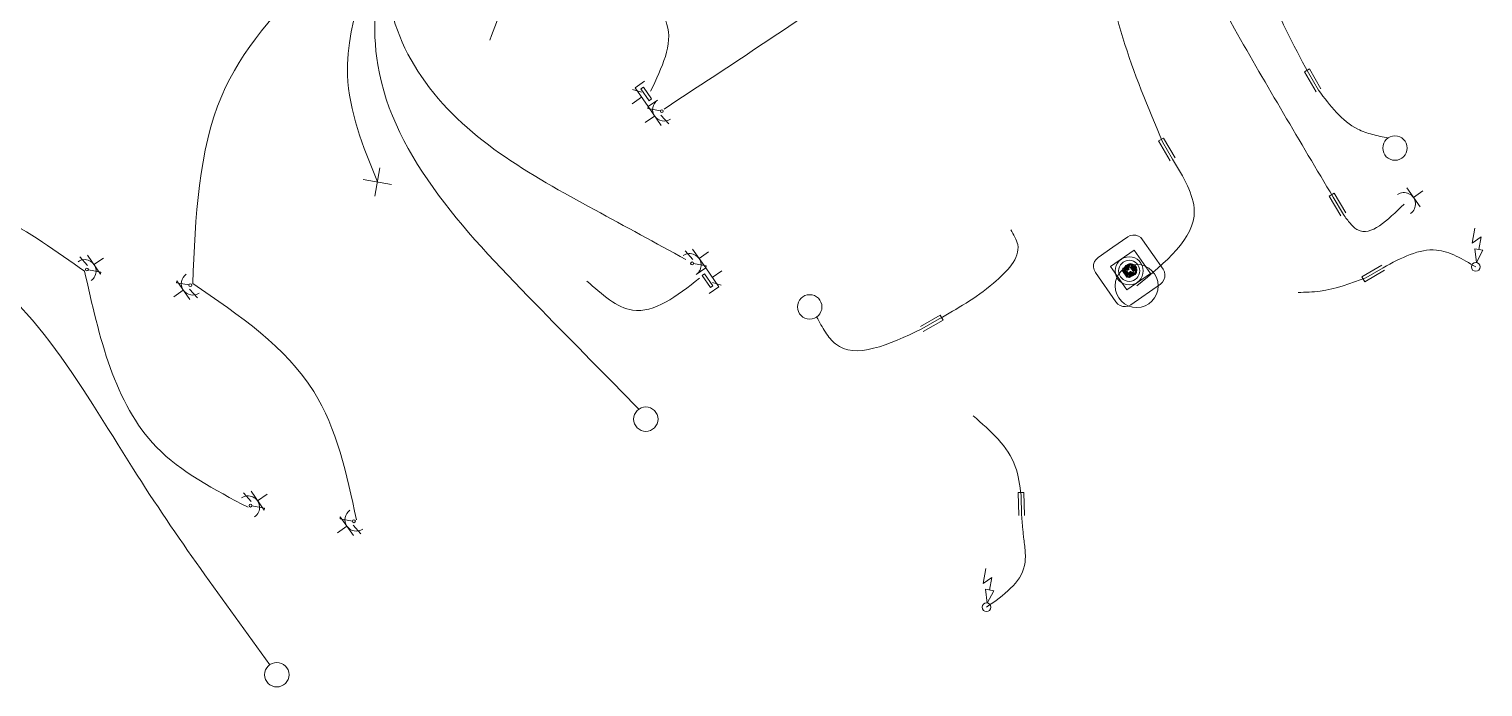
# Model space of a CAD drawing. Header units: metres. Extents: x 2747662.9 to 2747731.3, y 1250221.9 to 1250283.3.
# Drawn here: x 2747714.25 to 2747724.38, y 1250242.42 to 1250247 of the extents above; entities that cross this region are included whole.
import ezdxf

# ---------------------------------------------------------------- set-up
doc = ezdxf.new("R2010")
doc.units = ezdxf.units.M
doc.header["$MEASUREMENT"] = 0
doc.linetypes.add('EL_Hohldecke', pattern=[1500, 600, -300, 0, -300, 0, -300])
doc.layers.add('___elektro', color=7, linetype='Continuous')
doc.layers.add('___sanitär', color=7, linetype='Continuous')

msp = doc.modelspace()

# ---------------------------------------------------------------- linework, layer by layer
at = {"color": 30, "linetype": 'Continuous', "lineweight": 0, "true_color": 0xff8d1c}
for p, q in [((2747723.167, 1250246.723), (2747723.133, 1250246.702)), ((2747723.133, 1250246.702), (2747723.214, 1250246.564)), ((2747723.231, 1250246.575), (2747723.16, 1250246.695)), ((2747723.248, 1250246.585), (2747723.167, 1250246.723)), ((2747723.231, 1250246.575), (2747723.231, 1250246.575)), ((2747722.151, 1250246.242), (2747722.117, 1250246.222)), ((2747722.117, 1250246.222), (2747722.198, 1250246.084)), ((2747722.215, 1250246.094), (2747722.144, 1250246.215)), ((2747722.232, 1250246.104), (2747722.151, 1250246.242)), ((2747722.215, 1250246.094), (2747722.215, 1250246.094)), ((2747723.34, 1250245.858), (2747723.305, 1250245.838)), ((2747723.305, 1250245.838), (2747723.386, 1250245.7)), ((2747723.404, 1250245.71), (2747723.333, 1250245.83)), ((2747723.421, 1250245.72), (2747723.34, 1250245.858)), ((2747723.404, 1250245.71), (2747723.404, 1250245.71)), ((2747723.671, 1250245.357), (2747723.533, 1250245.275)), ((2747723.533, 1250245.275), (2747723.554, 1250245.24)), ((2747723.554, 1250245.24), (2747723.691, 1250245.322)), ((2747723.681, 1250245.339), (2747723.561, 1250245.268)), ((2747723.681, 1250245.339), (2747723.681, 1250245.339)), ((2747720.597, 1250245.009), (2747720.459, 1250244.93)), ((2747720.469, 1250244.912), (2747720.59, 1250244.982)), ((2747720.478, 1250244.895), (2747720.617, 1250244.974)), ((2747720.617, 1250244.974), (2747720.597, 1250245.009)), ((2747720.469, 1250244.912), (2747720.469, 1250244.912)), ((2747721.179, 1250243.774), (2747721.139, 1250243.773)), ((2747721.139, 1250243.773), (2747721.144, 1250243.613)), ((2747721.164, 1250243.614), (2747721.16, 1250243.754)), ((2747721.184, 1250243.614), (2747721.179, 1250243.774)), ((2747721.164, 1250243.614), (2747721.164, 1250243.614))]:
    msp.add_line(p, q, dxfattribs=at)
for points, knots in [([(2747723.16, 1250246.695), (2747723.054, 1250246.894), (2747722.948, 1250247.092), (2747722.88, 1250247.296), (2747722.734, 1250247.732), (2747722.76, 1250248.194), (2747722.651, 1250248.69), (2747722.514, 1250249.311), (2747722.164, 1250249.984), (2747722.455, 1250250.448), (2747722.535, 1250250.575), (2747722.663, 1250250.687), (2747722.791, 1250250.799)], [0, 0, 0, 0, 1, 1, 1, 2, 2, 2, 3, 3, 3, 4, 4, 4, 4]), ([(2747722.144, 1250246.215), (2747721.944, 1250246.695), (2747721.744, 1250247.176), (2747721.739, 1250247.691), (2747721.732, 1250248.345), (2747722.04, 1250249.054), (2747721.777, 1250249.633), (2747721.744, 1250249.706), (2747721.702, 1250249.776), (2747721.661, 1250249.846)], [0, 0, 0, 0, 1, 1, 1, 2, 2, 2, 3, 3, 3, 3]), ([(2747723.333, 1250245.83), (2747723.102, 1250246.218), (2747722.871, 1250246.605), (2747722.646, 1250247.003), (2747722.32, 1250247.581), (2747722.006, 1250248.182), (2747721.953, 1250248.847), (2747721.934, 1250249.074), (2747721.946, 1250249.308), (2747721.87, 1250249.513), (2747721.825, 1250249.634), (2747721.75, 1250249.745), (2747721.675, 1250249.856)], [0, 0, 0, 0, 1, 1, 1, 2, 2, 2, 3, 3, 3, 4, 4, 4, 4]), ([(2747718.676, 1250246.444), (2747719.222, 1250246.804), (2747719.769, 1250247.163), (2747720.292, 1250247.535), (2747720.728, 1250247.846), (2747721.149, 1250248.165), (2747721.477, 1250248.651), (2747721.672, 1250248.94), (2747721.835, 1250249.288), (2747721.733, 1250249.583), (2747721.706, 1250249.662), (2747721.659, 1250249.737), (2747721.613, 1250249.813)], [0, 0, 0, 0, 1, 1, 1, 2, 2, 2, 3, 3, 3, 4, 4, 4, 4]), ([(2747715.394, 1250245.228), (2747715.413, 1250245.691), (2747715.433, 1250246.154), (2747715.596, 1250246.536), (2747715.733, 1250246.858), (2747715.972, 1250247.122), (2747716.267, 1250247.424), (2747716.466, 1250247.627), (2747716.69, 1250247.847), (2747716.635, 1250248.078), (2747716.624, 1250248.126), (2747716.6, 1250248.175), (2747716.576, 1250248.224)], [0, 0, 0, 0, 1, 1, 1, 2, 2, 2, 3, 3, 3, 4, 4, 4, 4]), ([(2747716.679, 1250245.936), (2747716.579, 1250246.184), (2747716.48, 1250246.432), (2747716.471, 1250246.679), (2747716.455, 1250247.081), (2747716.677, 1250247.483), (2747716.697, 1250247.913), (2747716.7, 1250247.987), (2747716.697, 1250248.062), (2747716.67, 1250248.127), (2747716.653, 1250248.168), (2747716.626, 1250248.204), (2747716.6, 1250248.241)], [0, 0, 0, 0, 1, 1, 1, 2, 2, 2, 3, 3, 3, 4, 4, 4, 4]), ([(2747718.5, 1250244.354), (2747718.276, 1250244.581), (2747718.053, 1250244.808), (2747717.819, 1250245.047), (2747717.326, 1250245.549), (2747716.789, 1250246.101), (2747716.682, 1250246.751), (2747716.64, 1250247.006), (2747716.664, 1250247.277), (2747716.715, 1250247.554), (2747716.747, 1250247.729), (2747716.791, 1250247.908), (2747716.736, 1250248.063), (2747716.712, 1250248.131), (2747716.668, 1250248.195), (2747716.625, 1250248.258)], [0, 0, 0, 0, 1, 1, 1, 2, 2, 2, 3, 3, 3, 4, 4, 4, 5, 5, 5, 5]), ([(2747718.827, 1250245.396), (2747718.616, 1250245.511), (2747718.405, 1250245.626), (2747718.192, 1250245.742), (2747717.742, 1250245.988), (2747717.278, 1250246.241), (2747716.986, 1250246.67), (2747716.85, 1250246.87), (2747716.751, 1250247.108), (2747716.756, 1250247.342), (2747716.759, 1250247.491), (2747716.805, 1250247.638), (2747716.814, 1250247.792), (2747716.82, 1250247.894), (2747716.81, 1250247.999), (2747716.77, 1250248.09), (2747716.741, 1250248.156), (2747716.695, 1250248.216), (2747716.649, 1250248.275)], [0, 0, 0, 0, 1, 1, 1, 2, 2, 2, 3, 3, 3, 4, 4, 4, 5, 5, 5, 6, 6, 6, 6]), ([(2747717.408, 1250247.584), (2747717.461, 1250247.523), (2747717.515, 1250247.461), (2747717.54, 1250247.393), (2747717.592, 1250247.254), (2747717.527, 1250247.089), (2747717.462, 1250246.924)], [0, 0, 0, 0, 1, 1, 1, 2, 2, 2, 2]), ([(2747718.581, 1250246.568), (2747718.66, 1250246.732), (2747718.738, 1250246.896), (2747718.695, 1250247.033), (2747718.664, 1250247.13), (2747718.573, 1250247.214), (2747718.481, 1250247.298)], [0, 0, 0, 0, 1, 1, 1, 2, 2, 2, 2]), ([(2747714.641, 1250245.315), (2747714.249, 1250245.59), (2747713.858, 1250245.865), (2747713.458, 1250245.878), (2747713.061, 1250245.89), (2747712.655, 1250245.644), (2747712.25, 1250245.398)], [0, 0, 0, 0, 1, 1, 1, 2, 2, 2, 2]), ([(2747715.931, 1250242.574), (2747715.607, 1250243.017), (2747715.283, 1250243.46), (2747714.979, 1250243.938), (2747714.603, 1250244.531), (2747714.258, 1250245.18), (2747713.636, 1250245.501), (2747713.434, 1250245.606), (2747713.203, 1250245.676), (2747712.985, 1250245.659), (2747712.734, 1250245.639), (2747712.502, 1250245.505), (2747712.27, 1250245.37)], [0, 0, 0, 0, 1, 1, 1, 2, 2, 2, 3, 3, 3, 4, 4, 4, 4]), ([(2747720.59, 1250244.982), (2747720.714, 1250245.052), (2747720.838, 1250245.122), (2747720.969, 1250245.232), (2747721.06, 1250245.309), (2747721.155, 1250245.404), (2747721.137, 1250245.5), (2747721.13, 1250245.534), (2747721.109, 1250245.569), (2747721.088, 1250245.603)], [0, 0, 0, 0, 1, 1, 1, 2, 2, 2, 3, 3, 3, 3]), ([(2747715.78, 1250243.67), (2747715.545, 1250243.793), (2747715.311, 1250243.915), (2747715.141, 1250244.09), (2747714.847, 1250244.393), (2747714.744, 1250244.854), (2747714.641, 1250245.315)], [0, 0, 0, 0, 1, 1, 1, 2, 2, 2, 2]), ([(2747718.922, 1250245.265), (2747718.763, 1250245.142), (2747718.605, 1250245.02), (2747718.456, 1250245.043), (2747718.347, 1250245.059), (2747718.243, 1250245.153), (2747718.138, 1250245.246)], [0, 0, 0, 0, 1, 1, 1, 2, 2, 2, 2]), ([(2747723.561, 1250245.268), (2747723.456, 1250245.229), (2747723.351, 1250245.191), (2747723.242, 1250245.176), (2747723.191, 1250245.169), (2747723.14, 1250245.168), (2747723.089, 1250245.166)], [0, 0, 0, 0, 1, 1, 1, 2, 2, 2, 2]), ([(2747715.394, 1250245.228), (2747715.719, 1250245.007), (2747716.044, 1250244.786), (2747716.236, 1250244.477), (2747716.397, 1250244.22), (2747716.465, 1250243.902), (2747716.533, 1250243.584)], [0, 0, 0, 0, 1, 1, 1, 2, 2, 2, 2]), ([(2747721.16, 1250243.754), (2747721.151, 1250243.823), (2747721.143, 1250243.892), (2747721.12, 1250243.955), (2747721.069, 1250244.095), (2747720.948, 1250244.201), (2747720.826, 1250244.308)], [0, 0, 0, 0, 1, 1, 1, 2, 2, 2, 2])]:
    msp.add_open_spline(points, degree=3, knots=knots, dxfattribs=at)
at = {"color": 30, "linetype": 'EL_Hohldecke', "lineweight": 0, "true_color": 0xff8d1c}
for points, knots in [([(2747723.715, 1250246.242), (2747723.641, 1250246.257), (2747723.568, 1250246.272), (2747723.504, 1250246.304), (2747723.393, 1250246.36), (2747723.312, 1250246.467), (2747723.231, 1250246.575)], [0, 0, 0, 0, 1, 1, 1, 2, 2, 2, 2]), ([(2747721.965, 1250245.212), (2747722.167, 1250245.377), (2747722.369, 1250245.541), (2747722.366, 1250245.733), (2747722.364, 1250245.847), (2747722.29, 1250245.971), (2747722.215, 1250246.094)], [0, 0, 0, 0, 1, 1, 1, 2, 2, 2, 2]), ([(2747723.826, 1250245.782), (2747723.71, 1250245.668), (2747723.594, 1250245.554), (2747723.504, 1250245.602), (2747723.468, 1250245.621), (2747723.436, 1250245.665), (2747723.404, 1250245.71)], [0, 0, 0, 0, 1, 1, 1, 2, 2, 2, 2]), ([(2747724.325, 1250245.344), (2747724.234, 1250245.399), (2747724.144, 1250245.453), (2747724.052, 1250245.462), (2747723.931, 1250245.474), (2747723.806, 1250245.407), (2747723.681, 1250245.339)], [0, 0, 0, 0, 1, 1, 1, 2, 2, 2, 2]), ([(2747719.737, 1250244.996), (2747719.777, 1250244.923), (2747719.816, 1250244.85), (2747719.868, 1250244.808), (2747720.007, 1250244.696), (2747720.238, 1250244.804), (2747720.469, 1250244.912)], [0, 0, 0, 0, 1, 1, 1, 2, 2, 2, 2]), ([(2747720.919, 1250242.974), (2747721.039, 1250243.059), (2747721.158, 1250243.144), (2747721.184, 1250243.264), (2747721.197, 1250243.325), (2747721.186, 1250243.395), (2747721.178, 1250243.462), (2747721.172, 1250243.514), (2747721.168, 1250243.564), (2747721.164, 1250243.614)], [0, 0, 0, 0, 1, 1, 1, 2, 2, 2, 3, 3, 3, 3])]:
    msp.add_open_spline(points, degree=3, knots=knots, dxfattribs=at)
at = {"layer": '___elektro', "color": 30, "linetype": 'Continuous', "lineweight": 0, "true_color": 0xff8d1c}
for p, q in [((2747718.517, 1250246.562), (2747718.456, 1250246.581)), ((2747718.473, 1250246.592), (2747718.538, 1250246.638)), ((2747718.564, 1250246.461), (2747718.473, 1250246.592)), ((2747718.518, 1250246.526), (2747718.452, 1250246.481)), ((2747718.452, 1250246.481), (2747718.452, 1250246.481)), ((2747718.629, 1250246.506), (2747718.564, 1250246.461)), ((2747718.609, 1250246.395), (2747718.543, 1250246.349)), ((2747718.561, 1250246.447), (2747718.564, 1250246.461)), ((2747718.649, 1250246.431), (2747718.561, 1250246.447)), ((2747718.564, 1250246.461), (2747718.655, 1250246.329)), ((2747718.653, 1250246.401), (2747718.707, 1250246.341)), ((2747718.543, 1250246.349), (2747718.543, 1250246.349)), ((2747718.543, 1250246.349), (2747718.543, 1250246.349)), ((2747723.715, 1250246.242), (2747723.715, 1250246.242)), ((2747723.833, 1250246.22), (2747723.833, 1250246.22)), ((2747723.694, 1250246.123), (2747723.694, 1250246.123)), ((2747723.812, 1250246.102), (2747723.812, 1250246.102)), ((2747723.812, 1250246.102), (2747723.812, 1250246.102)), ((2747723.812, 1250246.102), (2747723.812, 1250246.102)), ((2747716.661, 1250245.837), (2747716.696, 1250246.034)), ((2747716.777, 1250245.918), (2747716.58, 1250245.953)), ((2747716.678, 1250245.935), (2747716.678, 1250245.935)), ((2747723.938, 1250245.762), (2747723.846, 1250245.894)), ((2747723.892, 1250245.828), (2747723.958, 1250245.874)), ((2747723.958, 1250245.874), (2747723.958, 1250245.874)), ((2747723.958, 1250245.874), (2747723.958, 1250245.874)), ((2747724.301, 1250245.51), (2747724.32, 1250245.614)), ((2747718.965, 1250245.337), (2747718.874, 1250245.469)), ((2747724.362, 1250245.553), (2747724.301, 1250245.51)), ((2747724.375, 1250245.46), (2747724.318, 1250245.47)), ((2747724.33, 1250245.374), (2747724.318, 1250245.47)), ((2747724.346, 1250245.465), (2747724.362, 1250245.553)), ((2747714.662, 1250245.354), (2747714.608, 1250245.414)), ((2747714.752, 1250245.294), (2747714.661, 1250245.426)), ((2747714.706, 1250245.36), (2747714.772, 1250245.406)), ((2747714.772, 1250245.406), (2747714.772, 1250245.406)), ((2747714.772, 1250245.406), (2747714.772, 1250245.406)), ((2747718.875, 1250245.397), (2747718.821, 1250245.457)), ((2747718.88, 1250245.367), (2747718.967, 1250245.351)), ((2747718.919, 1250245.403), (2747718.985, 1250245.449)), ((2747718.985, 1250245.449), (2747718.985, 1250245.449)), ((2747718.985, 1250245.449), (2747718.985, 1250245.449)), ((2747724.33, 1250245.374), (2747724.375, 1250245.46)), ((2747714.667, 1250245.324), (2747714.754, 1250245.308)), ((2747714.754, 1250245.308), (2747714.752, 1250245.294)), ((2747718.899, 1250245.292), (2747718.965, 1250245.337)), ((2747718.967, 1250245.351), (2747718.965, 1250245.337)), ((2747718.965, 1250245.337), (2747719.056, 1250245.206)), ((2747719.01, 1250245.271), (2747719.076, 1250245.317)), ((2747719.076, 1250245.317), (2747719.076, 1250245.317)), ((2747724.325, 1250245.344), (2747724.325, 1250245.344)), ((2747715.328, 1250245.183), (2747715.262, 1250245.137)), ((2747715.28, 1250245.234), (2747715.283, 1250245.248)), ((2747715.368, 1250245.219), (2747715.28, 1250245.234)), ((2747715.283, 1250245.248), (2747715.374, 1250245.117)), ((2747715.372, 1250245.189), (2747715.426, 1250245.129)), ((2747719.056, 1250245.206), (2747718.99, 1250245.16)), ((2747719.011, 1250245.235), (2747719.072, 1250245.217)), ((2747715.262, 1250245.137), (2747715.262, 1250245.137)), ((2747715.262, 1250245.137), (2747715.262, 1250245.137)), ((2747719.641, 1250245.136), (2747719.641, 1250245.136)), ((2747719.759, 1250245.114), (2747719.759, 1250245.114)), ((2747719.619, 1250245.018), (2747719.619, 1250245.018)), ((2747719.737, 1250244.996), (2747719.737, 1250244.996)), ((2747719.737, 1250244.996), (2747719.737, 1250244.996)), ((2747719.737, 1250244.996), (2747719.737, 1250244.996)), ((2747718.5, 1250244.353), (2747718.5, 1250244.353)), ((2747718.618, 1250244.332), (2747718.618, 1250244.332)), ((2747718.478, 1250244.235), (2747718.478, 1250244.235)), ((2747718.596, 1250244.214), (2747718.596, 1250244.214)), ((2747718.596, 1250244.214), (2747718.596, 1250244.214)), ((2747718.596, 1250244.214), (2747718.596, 1250244.214)), ((2747715.801, 1250243.71), (2747715.747, 1250243.77)), ((2747715.891, 1250243.65), (2747715.8, 1250243.782)), ((2747715.845, 1250243.716), (2747715.911, 1250243.762)), ((2747715.911, 1250243.762), (2747715.911, 1250243.762)), ((2747715.911, 1250243.762), (2747715.911, 1250243.762)), ((2747715.806, 1250243.68), (2747715.893, 1250243.664)), ((2747715.893, 1250243.664), (2747715.891, 1250243.65)), ((2747716.419, 1250243.59), (2747716.421, 1250243.604)), ((2747716.506, 1250243.574), (2747716.419, 1250243.59)), ((2747716.421, 1250243.604), (2747716.513, 1250243.473)), ((2747716.511, 1250243.545), (2747716.565, 1250243.485)), ((2747716.467, 1250243.538), (2747716.401, 1250243.493)), ((2747716.401, 1250243.493), (2747716.401, 1250243.493)), ((2747716.401, 1250243.493), (2747716.401, 1250243.493)), ((2747720.896, 1250243.14), (2747720.915, 1250243.244)), ((2747720.957, 1250243.182), (2747720.896, 1250243.14)), ((2747720.941, 1250243.094), (2747720.957, 1250243.182)), ((2747720.97, 1250243.089), (2747720.913, 1250243.099)), ((2747720.925, 1250243.003), (2747720.913, 1250243.099)), ((2747720.925, 1250243.003), (2747720.97, 1250243.089)), ((2747720.919, 1250242.974), (2747720.919, 1250242.974)), ((2747715.931, 1250242.574), (2747715.931, 1250242.574)), ((2747716.049, 1250242.553), (2747716.049, 1250242.553)), ((2747715.909, 1250242.456), (2747715.909, 1250242.456)), ((2747716.028, 1250242.434), (2747716.028, 1250242.434)), ((2747716.028, 1250242.434), (2747716.028, 1250242.434)), ((2747716.028, 1250242.434), (2747716.028, 1250242.434))]:
    msp.add_line(p, q, dxfattribs=at)
for points in [[(2747718.531, 1250246.596), (2747718.588, 1250246.514), (2747718.571, 1250246.502), (2747718.514, 1250246.585)], [(2747718.998, 1250245.202), (2747718.941, 1250245.284), (2747718.957, 1250245.295), (2747719.014, 1250245.213)]]:
    msp.add_lwpolyline(points, close=True, dxfattribs=at)
for centre, radius in [((2747718.659, 1250246.429), 0.01), ((2747723.763, 1250246.172), 0.085), ((2747718.87, 1250245.369), 0.01), ((2747721.965, 1250245.212), 0.15), ((2747724.325, 1250245.344), 0.0303), ((2747714.657, 1250245.326), 0.01), ((2747715.377, 1250245.217), 0.01), ((2747719.689, 1250245.066), 0.085), ((2747718.548, 1250244.284), 0.085), ((2747715.796, 1250243.682), 0.01), ((2747716.516, 1250243.573), 0.01), ((2747720.919, 1250242.974), 0.0303), ((2747715.979, 1250242.504), 0.085)]:
    msp.add_circle(centre, radius, dxfattribs=at)
for centre, start, end in [((2747718.675, 1250246.44), 124.7099, 304.7099), ((2747723.826, 1250245.782), 304.7099, 124.7099), ((2747714.641, 1250245.315), 304.7099, 124.7099), ((2747718.853, 1250245.357), 304.7099, 124.7099), ((2747715.394, 1250245.228), 124.7099, 304.7099), ((2747715.779, 1250243.67), 304.7099, 124.7099), ((2747716.533, 1250243.584), 124.7099, 304.7099)]:
    msp.add_arc(centre, 0.08, start, end, dxfattribs=at)
at = {"layer": '___sanitär', "color": 106, "linetype": 'Continuous', "lineweight": 0, "true_color": 0x008a1e}
for p, q in [((2747721.939, 1250245.566), (2747721.92, 1250245.562)), ((2747721.939, 1250245.566), (2747721.92, 1250245.562)), ((2747721.958, 1250245.565), (2747721.939, 1250245.566)), ((2747721.958, 1250245.565), (2747721.939, 1250245.566)), ((2747721.977, 1250245.559), (2747721.958, 1250245.565)), ((2747721.977, 1250245.559), (2747721.958, 1250245.565)), ((2747721.696, 1250245.41), (2747721.799, 1250245.482)), ((2747721.696, 1250245.41), (2747721.799, 1250245.482)), ((2747721.782, 1250245.348), (2747721.947, 1250245.462)), ((2747721.947, 1250245.462), (2747721.782, 1250245.348)), ((2747721.799, 1250245.482), (2747721.903, 1250245.553)), ((2747721.799, 1250245.482), (2747721.903, 1250245.553)), ((2747721.799, 1250245.482), (2747721.8, 1250245.482)), ((2747721.92, 1250245.562), (2747721.903, 1250245.553)), ((2747721.92, 1250245.562), (2747721.903, 1250245.553)), ((2747721.903, 1250245.553), (2747721.903, 1250245.553)), ((2747721.947, 1250245.462), (2747722.061, 1250245.298)), ((2747721.947, 1250245.462), (2747722.061, 1250245.298)), ((2747721.947, 1250245.462), (2747721.947, 1250245.462)), ((2747721.993, 1250245.549), (2747721.977, 1250245.559)), ((2747721.993, 1250245.549), (2747721.977, 1250245.559)), ((2747722.006, 1250245.534), (2747721.993, 1250245.549)), ((2747722.006, 1250245.534), (2747721.993, 1250245.549)), ((2747722.006, 1250245.534), (2747722.006, 1250245.534)), ((2747722.006, 1250245.534), (2747722.149, 1250245.328)), ((2747722.006, 1250245.534), (2747722.149, 1250245.328)), ((2747721.665, 1250245.362), (2747721.664, 1250245.343)), ((2747721.665, 1250245.362), (2747721.664, 1250245.343)), ((2747721.671, 1250245.381), (2747721.665, 1250245.362)), ((2747721.671, 1250245.381), (2747721.665, 1250245.362)), ((2747721.682, 1250245.397), (2747721.671, 1250245.381)), ((2747721.682, 1250245.397), (2747721.671, 1250245.381)), ((2747721.696, 1250245.41), (2747721.682, 1250245.397)), ((2747721.696, 1250245.41), (2747721.682, 1250245.397)), ((2747721.696, 1250245.41), (2747721.696, 1250245.41)), ((2747721.913, 1250245.364), (2747721.87, 1250245.334)), ((2747721.96, 1250245.318), (2747721.931, 1250245.361)), ((2747721.664, 1250245.343), (2747721.669, 1250245.324)), ((2747721.664, 1250245.343), (2747721.669, 1250245.324)), ((2747721.669, 1250245.324), (2747721.678, 1250245.306)), ((2747721.669, 1250245.324), (2747721.678, 1250245.306)), ((2747721.678, 1250245.306), (2747721.678, 1250245.306)), ((2747721.82, 1250245.1), (2747721.678, 1250245.306)), ((2747721.82, 1250245.1), (2747721.678, 1250245.306)), ((2747721.782, 1250245.348), (2747721.896, 1250245.184)), ((2747721.782, 1250245.348), (2747721.896, 1250245.184)), ((2747721.782, 1250245.348), (2747721.782, 1250245.348)), ((2747721.867, 1250245.316), (2747721.896, 1250245.274)), ((2747721.901, 1250245.277), (2747721.871, 1250245.32)), ((2747721.873, 1250245.329), (2747721.916, 1250245.359)), ((2747721.883, 1250245.314), (2747721.9, 1250245.289)), ((2747721.91, 1250245.348), (2747721.886, 1250245.331)), ((2747721.905, 1250245.293), (2747721.888, 1250245.317)), ((2747721.889, 1250245.326), (2747721.914, 1250245.343)), ((2747721.89, 1250245.328), (2747721.894, 1250245.331)), ((2747721.893, 1250245.312), (2747721.898, 1250245.315)), ((2747721.896, 1250245.184), (2747722.061, 1250245.298)), ((2747722.061, 1250245.298), (2747721.896, 1250245.184)), ((2747721.901, 1250245.3), (2747721.906, 1250245.303)), ((2747721.908, 1250245.331), (2747721.902, 1250245.327)), ((2747721.905, 1250245.323), (2747721.911, 1250245.326)), ((2747721.954, 1250245.305), (2747721.911, 1250245.275)), ((2747721.938, 1250245.308), (2747721.913, 1250245.291)), ((2747721.914, 1250245.27), (2747721.957, 1250245.3)), ((2747721.915, 1250245.291), (2747721.92, 1250245.294)), ((2747721.921, 1250245.312), (2747721.916, 1250245.308)), ((2747721.916, 1250245.286), (2747721.941, 1250245.303)), ((2747721.919, 1250245.303), (2747721.925, 1250245.307)), ((2747721.922, 1250245.341), (2747721.939, 1250245.317)), ((2747721.922, 1250245.323), (2747721.922, 1250245.323)), ((2747721.922, 1250245.323), (2747721.922, 1250245.323)), ((2747721.926, 1250245.357), (2747721.955, 1250245.315)), ((2747721.944, 1250245.32), (2747721.927, 1250245.345)), ((2747722.061, 1250245.298), (2747722.061, 1250245.298)), ((2747722.149, 1250245.328), (2747722.149, 1250245.328)), ((2747722.158, 1250245.311), (2747722.149, 1250245.328)), ((2747722.158, 1250245.311), (2747722.149, 1250245.328)), ((2747722.155, 1250245.254), (2747722.161, 1250245.272)), ((2747722.155, 1250245.254), (2747722.161, 1250245.272)), ((2747722.162, 1250245.292), (2747722.158, 1250245.311)), ((2747722.162, 1250245.292), (2747722.158, 1250245.311)), ((2747722.161, 1250245.272), (2747722.162, 1250245.292)), ((2747722.161, 1250245.272), (2747722.162, 1250245.292)), ((2747721.896, 1250245.184), (2747721.896, 1250245.184)), ((2747722.13, 1250245.224), (2747721.924, 1250245.081)), ((2747722.13, 1250245.224), (2747721.924, 1250245.081)), ((2747722.13, 1250245.224), (2747722.145, 1250245.237)), ((2747722.13, 1250245.224), (2747722.145, 1250245.237)), ((2747722.13, 1250245.224), (2747722.13, 1250245.224)), ((2747722.145, 1250245.237), (2747722.155, 1250245.254)), ((2747722.145, 1250245.237), (2747722.155, 1250245.254)), ((2747721.82, 1250245.1), (2747721.82, 1250245.1)), ((2747721.82, 1250245.1), (2747721.833, 1250245.086)), ((2747721.82, 1250245.1), (2747721.833, 1250245.086)), ((2747721.833, 1250245.086), (2747721.85, 1250245.075)), ((2747721.833, 1250245.086), (2747721.85, 1250245.075)), ((2747721.85, 1250245.075), (2747721.868, 1250245.069)), ((2747721.85, 1250245.075), (2747721.868, 1250245.069)), ((2747721.868, 1250245.069), (2747721.888, 1250245.068)), ((2747721.868, 1250245.069), (2747721.888, 1250245.068)), ((2747721.888, 1250245.068), (2747721.907, 1250245.072)), ((2747721.888, 1250245.068), (2747721.907, 1250245.072)), ((2747721.907, 1250245.072), (2747721.924, 1250245.081)), ((2747721.907, 1250245.072), (2747721.924, 1250245.081)), ((2747721.924, 1250245.081), (2747721.924, 1250245.081))]:
    msp.add_line(p, q, dxfattribs=at)
for centre, radius in [((2747721.913, 1250245.317), 0.0975), ((2747721.913, 1250245.317), 0.0737), ((2747721.922, 1250245.323), 0.0445), ((2747721.922, 1250245.323), 0.0445), ((2747721.922, 1250245.323), 0.0375), ((2747721.922, 1250245.323), 0.0375), ((2747721.922, 1250245.323), 0.0375), ((2747721.922, 1250245.323), 0.0375)]:
    msp.add_circle(centre, radius, dxfattribs=at)
for centre, radius, start, end in [((2747721.914, 1250245.362), 0.003, 304.7099, 124.7099), ((2747721.928, 1250245.359), 0.003, 34.7099, 214.7099), ((2747721.869, 1250245.318), 0.003, 34.7099, 214.7099), ((2747721.872, 1250245.332), 0.003, 124.7099, 304.7099), ((2747721.885, 1250245.316), 0.003, 34.7099, 214.7099), ((2747721.887, 1250245.328), 0.003, 124.7099, 304.7099), ((2747721.935, 1250245.332), 0.041, 148.6622, 280.7576), ((2747721.935, 1250245.332), 0.041, 148.6622, 280.7576), ((2747721.935, 1250245.332), 0.041, 148.6622, 280.7576), ((2747721.899, 1250245.275), 0.003, 214.7099, 34.7099), ((2747721.902, 1250245.291), 0.003, 214.7099, 34.7099), ((2747721.904, 1250245.325), 0.003, 124.7099, 304.7099), ((2747721.909, 1250245.329), 0.003, 304.7099, 124.7099), ((2747721.912, 1250245.273), 0.003, 124.7099, 304.7099), ((2747721.912, 1250245.345), 0.003, 304.7099, 124.7099), ((2747721.915, 1250245.289), 0.003, 124.7099, 304.7099), ((2747721.917, 1250245.305), 0.003, 124.7099, 304.7099), ((2747721.923, 1250245.309), 0.003, 304.7099, 124.7099), ((2747721.925, 1250245.343), 0.003, 34.7099, 214.7099), ((2747721.939, 1250245.306), 0.003, 304.7099, 124.7099), ((2747721.942, 1250245.318), 0.003, 214.7099, 34.7099), ((2747721.955, 1250245.302), 0.003, 304.7099, 124.7099), ((2747721.958, 1250245.316), 0.003, 214.7099, 34.7099)]:
    msp.add_arc(centre, radius, start, end, dxfattribs=at)

doc.saveas('drawing.dxf')
